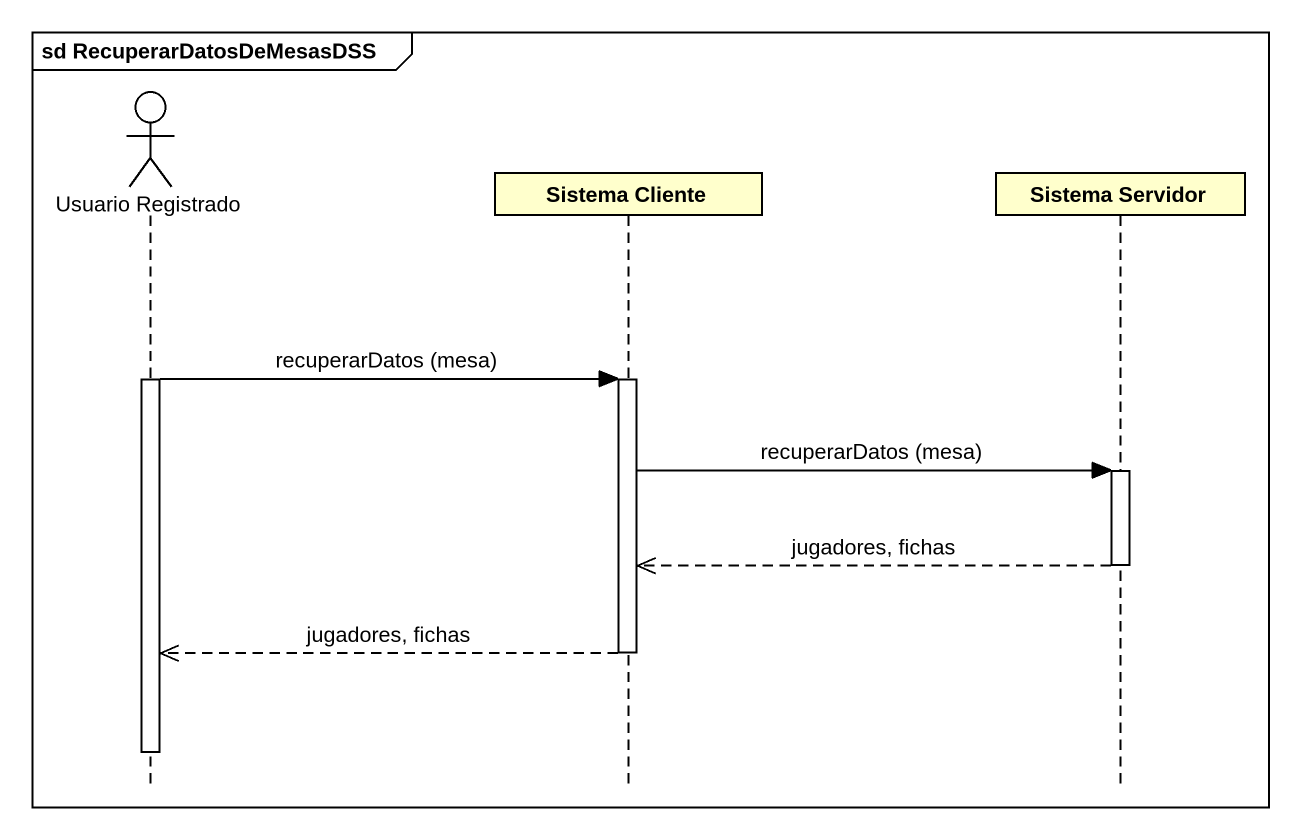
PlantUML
@startuml
mainframe sd RecuperarDatosDeMesasDSS
hide footbox
actor "Usuario Registrado" as Usuario_Registrado
participant "Sistema Cliente" as Sistema_Cliente
participant "Sistema Servidor" as Sistema_Servidor

activate Usuario_Registrado
Usuario_Registrado -> Sistema_Cliente : recuperarDatos (mesa)
activate Sistema_Cliente
Sistema_Cliente -> Sistema_Servidor : recuperarDatos (mesa)
activate Sistema_Servidor
Sistema_Servidor -->> Sistema_Cliente : jugadores, fichas
deactivate Sistema_Servidor
Sistema_Cliente -->> Usuario_Registrado : jugadores, fichas
deactivate Sistema_Cliente
deactivate Usuario_Registrado
@enduml
